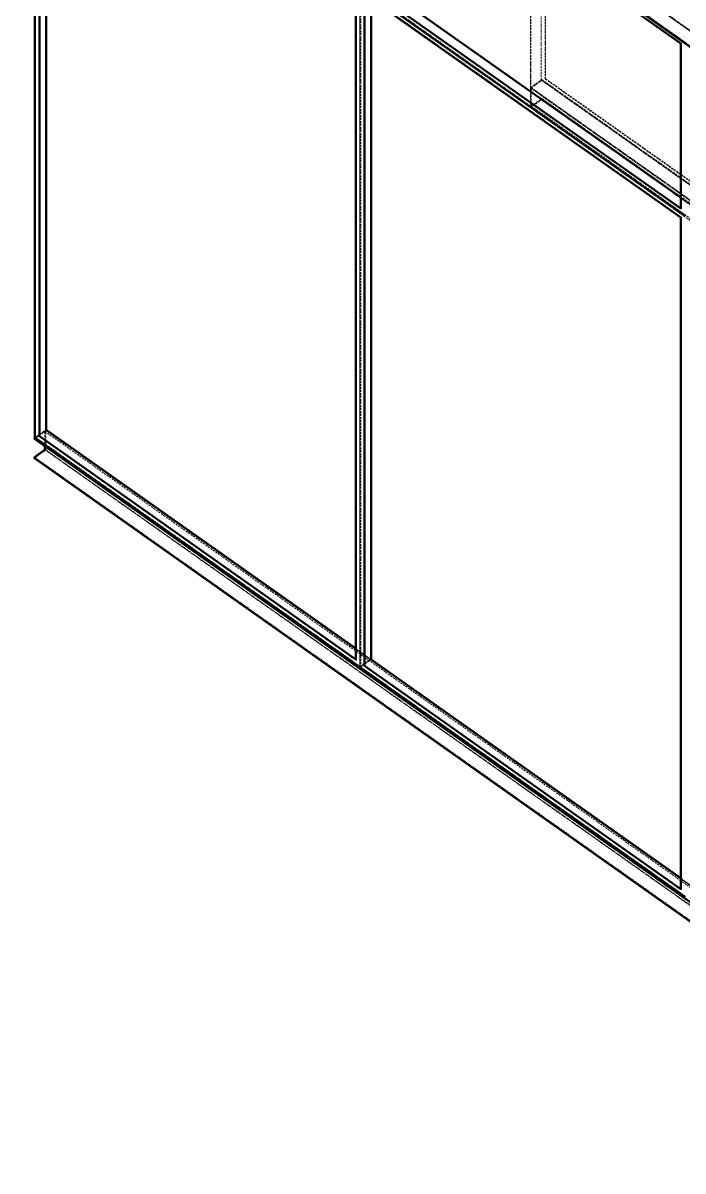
# Model space of a CAD drawing. Header units: millimetres. Extents: x 596 to 12190, y 300 to 8700.
# Drawn here: x 779 to 1598, y 1301 to 2726 of the extents above; entities that cross this region are included whole.
import ezdxf

# ---------------------------------------------------------------- set-up
doc = ezdxf.new("R2010")
doc.units = ezdxf.units.MM
doc.linetypes.add('Hidden', pattern=[15, 5, -3, 5, -2])
for name, color, linetype, lineweight in [('Default', 7, 'Continuous', 50), ('Edges', 7, 'Hidden', 15), ('HiddenEdges', 2, 'Hidden', 15), ('HiddenSilhouettes', 2, 'Hidden', 15), ('Silhouettes', 7, 'Continuous', 50)]:
    doc.layers.add(name, color=color, linetype=linetype, lineweight=lineweight)

# ---------------------------------------------------------------- blocks, each defined once
blk = doc.blocks.new('Isometric')
at = {"layer": 'Edges'}
for points in [[(-1895, 1512.8), (70.7, 122.8)], [(-1854.7, -626.6), (-1854.7, 1042.2)], [(-1059.2, -1199.7), (-1059.2, 490.3)], [(-1048.6, 493.4), (-263.8, -61.6)], [(-1048.6, -1196.6), (-1048.6, 472.2)], [(-1854.7, -626.6), (-1853.9, -626)], [(-1854.7, -626.6), (-1069.9, -1181.6)], [(-1853.9, -621.9), (-1837.6, -610.4)], [(-1866.8, -630.7), (636.4, -2400.7)], [(-1866.8, -678), (636.4, -2448)], [(-1840.6, -659.5), (636.4, -2411)], [(-1048.6, -1196.6), (-1047.8, -1196)], [(-1047.8, -1191.9), (-1031.5, -1180.4)]]:
    blk.add_lwpolyline(points, dxfattribs=at)
for points in [[(-1842.7, 1512.8, 0), (70.7, 159.8, 0)], [(-1048.6, -1196.6, 0), (-263.8, -1751.6, 0)]]:
    blk.add_polyline3d(points, dxfattribs=at)
at = {"layer": 'HiddenEdges'}
for points in [[(-609.5, 258.3), (-609.5, 1948.3)], [(-599.8, 260.8), (-599.8, 1929.6)], [(-1838.5, -610.7), (-1838.5, 1079.3)], [(-1837.6, -610.9), (-1837.6, 1079.1)], [(-1059.2, 921.7), (-253.1, 351.7)], [(-1032.4, 939.8), (-226.3, 369.8)], [(-1069, -1181), (-1069, 487.8)], [(-1059.2, -1197.6), (-1059.2, 490.7)], [(-1033.2, -1179.2), (-1033.2, 509.1)], [(-1032.4, 509.3), (-226.3, -60.7)], [(-1031.5, 507.9), (-227.1, -60.9)], [(-262.9, -61), (-262.9, 349.2)], [(-634.3, 238.7), (-608.1, 257.2)], [(-609.5, 258.3), (196.6, -311.7)], [(-608.1, 257.2), (-608.1, 259.3)], [(-608.1, 257.2), (1895, -1512.8)], [(-599.8, 260.8), (-598.9, 261.4)], [(-636.4, 239.3), (71.6, -261.3)], [(-636.4, 238.5), (-635.5, 239.1)], [(-635.5, 239.6), (71.6, -260.4)], [(-635.5, 239.1), (170.6, -330.9)], [(-634.3, 238.7), (1842.7, -1512.8)], [(-636.4, 189.8), (-608.1, 209.8)], [(-608.1, 209.8), (-608.1, 212)], [(-608.1, 209.8), (1895, -1560.2)], [(-262.9, -1751), (-262.9, -82.2)], [(-1866.8, -632.8), (-1840.6, -614.3)], [(-1838.5, -660.2), (-1838.5, -610.7)], [(-1866.8, -680.2), (-1838.5, -660.2)], [(-1838.5, -660.2), (636.4, -2410.2)], [(-1032.4, -1180.7), (-226.3, -1750.7)], [(-1031.5, -1180.9), (-225.4, -1750.9)]]:
    blk.add_lwpolyline(points, dxfattribs=at)
for points in [[(-609.5, 258, 0), (-609.5, 1946.3, 0)], [(-635.5, 239.1, 0), (-635.5, 1929.1, 0)], [(-1838.5, 1510.7, 0), (70.7, 160.7, 0)], [(-1057.5, 920.8, 0), (-253.1, 352, 0)], [(-1031.5, 939.2, 0), (-227.1, 370.4, 0)], [(-1047.8, 904.2, 0), (-262.9, 349.2, 0)], [(-635.5, 239.6, 0), (-635.5, 751.4, 0)], [(-1057.5, 489.5, 0), (-253.1, -79.3, 0)], [(-1047.8, 472.8, 0), (-262.9, -82.2, 0)], [(-263.8, 348.6, 0), (-262.9, 349.2, 0)], [(-636.4, 239.3, 0), (-609.5, 258.3, 0)], [(-635.5, 239.6, 0), (-609.5, 258, 0)], [(-609.5, 258, 0), (194.9, -310.8, 0)], [(-599.8, 260.8, 0), (185.1, -294.2, 0)], [(-634.3, 193.5, 0), (-634.3, 238.7, 0)], [(-263.8, -82.8, 0), (-262.9, -82.2, 0)], [(-1863.7, -628.8, 0), (-1853.9, -621.9, 0)], [(-1838.5, -611.5, 0), (-1837.6, -610.9, 0)], [(-1837.6, -610.9, 0), (-1031.5, -1180.9, 0)], [(-1057.5, -1198.8, 0), (-1047.8, -1191.9, 0)]]:
    blk.add_polyline3d(points, dxfattribs=at)
at = {"layer": 'HiddenSilhouettes'}
for points in [[(-598.9, 261.4), (-598.9, 1930.2)], [(-1863.7, -628.8), (-1863.7, 1059.5)], [(-1838.5, -611.5), (-1838.5, 1078.5)], [(-1032.4, 940.7), (-226.3, 370.7)], [(-1031.5, 940.4), (-225.4, 370.4)], [(-1057.5, 491.2), (-253.1, -77.6)], [(-1057.5, -1198.8), (-1057.5, 489.5)], [(-1032.4, 508.5), (-226.3, -61.5)], [(-1031.5, 509.1), (-225.4, -60.9)], [(-1032.4, -1181.5), (-1032.4, 459.4)], [(-636.4, 238.5), (-636.4, 306.3)], [(-636.4, 239.3), (-608.1, 259.3)], [(-636.4, 189.8), (-636.4, 239.3)], [(-636.4, 238.5), (71.6, -262.1)], [(-634.3, 193.5), (-608.1, 212)], [(-608.1, 212), (1863, -1535.4)], [(-636.4, 189.8), (663.3, -729.2)], [(-634.3, 193.5), (1842.7, -1558)], [(-263.8, -33.3), (-227.1, -59.2)], [(-263.8, -60.4), (-262.9, -61)], [(-263.8, -61.6), (-262.9, -61)], [(-1840.6, -651.3), (-1840.6, -614.3)], [(-1838.5, -611.5), (-1032.4, -1181.5)], [(-1032.4, -1180.7), (-1032.4, -1071.9)], [(-1031.5, -1180.9), (-1031.5, -1071.9)], [(-1069.9, -1153.3), (-1033.2, -1179.2)], [(-1069.9, -1181.6), (-1069, -1181)], [(-1032.4, -1181.5), (-1031.5, -1180.9)], [(-1032.4, -1181.5), (-226.3, -1751.5)], [(-1057.5, -1198.8), (-253.1, -1767.6)], [(-263.8, -1750.4), (-262.9, -1751)]]:
    blk.add_lwpolyline(points, dxfattribs=at)
for points in [[(-636.4, 239.3, 0), (-636.4, 752, 0)], [(-608.1, 259.3, 0), (1865.3, -1489.7, 0)], [(-598.9, 261.4, 0), (186, -293.6, 0)], [(-1865.3, -629.7, 0), (-1838.5, -610.7, 0)], [(-1840.6, -614.3, 0), (636.4, -2365.8, 0)], [(-1838.5, -610.7, 0), (636.4, -2360.7, 0)], [(-1863.7, -628.8, 0), (-1059.2, -1197.6, 0)], [(-1069.9, -1180.4, 0), (-1069, -1181, 0)], [(-1059.2, -1197.6, 0), (-1033.2, -1179.2, 0)], [(-1059.2, -1199.7, 0), (-1032.4, -1180.7, 0)], [(-263.8, -1723.3, 0), (-227.1, -1749.2, 0)], [(-263.8, -1751.6, 0), (-262.9, -1751, 0)]]:
    blk.add_polyline3d(points, dxfattribs=at)
at = {"layer": 'Silhouettes'}
for points in [[(-1895, 1510.7), (70.7, 120.7)], [(-1837.6, -610.4), (-1837.6, 1030.1)], [(-1069.9, -1181.6), (-1069.9, 487.2)], [(-1059.2, 490.3), (-253.1, -79.7)], [(-1047.8, 494), (-263.8, -60.4)], [(-1031.5, 509.6), (-263.8, -33.3)], [(-1047.8, -1196), (-1047.8, 471.6)], [(-263.8, -61.6), (-263.8, 348.6)], [(-263.8, -1751.6), (-263.8, -82.8)], [(-1853.9, -626), (-1069.9, -1180.4)], [(-1866.8, -632.8), (-1866.8, -630.7)], [(-1866.8, -632.8), (636.4, -2402.8)], [(-1840.6, -659.5), (-1840.6, -651.3)], [(-1866.8, -678), (-1840.6, -659.5)], [(-1866.8, -680.2), (-1866.8, -678)], [(-1866.8, -680.2), (636.4, -2450.2)], [(-1047.8, -1196), (-263.8, -1750.4)], [(-1031.5, -1180.4), (-263.8, -1723.3)], [(-1059.2, -1199.7), (-253.1, -1769.7)]]:
    blk.add_lwpolyline(points, dxfattribs=at)
for points in [[(-1865.3, -629.7, 0), (-1865.3, 1060.3, 0)], [(-1853.9, -626, 0), (-1853.9, 1041.6, 0)], [(-1048.6, 903.6, 0), (-263.8, 348.6, 0)], [(-1048.6, 472.2, 0), (-263.8, -82.8, 0)], [(-1031.5, -1180.4, 0), (-1031.5, 460.1, 0)], [(-1837.6, -610.4, 0), (-1069.9, -1153.3, 0)], [(-1866.8, -630.7, 0), (-1865.3, -629.7, 0)], [(-1865.3, -629.7, 0), (-1059.2, -1199.7, 0)]]:
    blk.add_polyline3d(points, dxfattribs=at)

msp = doc.modelspace()

# ---------------------------------------------------------------- block references
at = {"layer": 'Default', "xscale": 0.5, "yscale": 0.5, "zscale": 0.5}
msp.add_blockref('Isometric', (1726.6667, 2526), dxfattribs=at)

doc.saveas('drawing.dxf')
